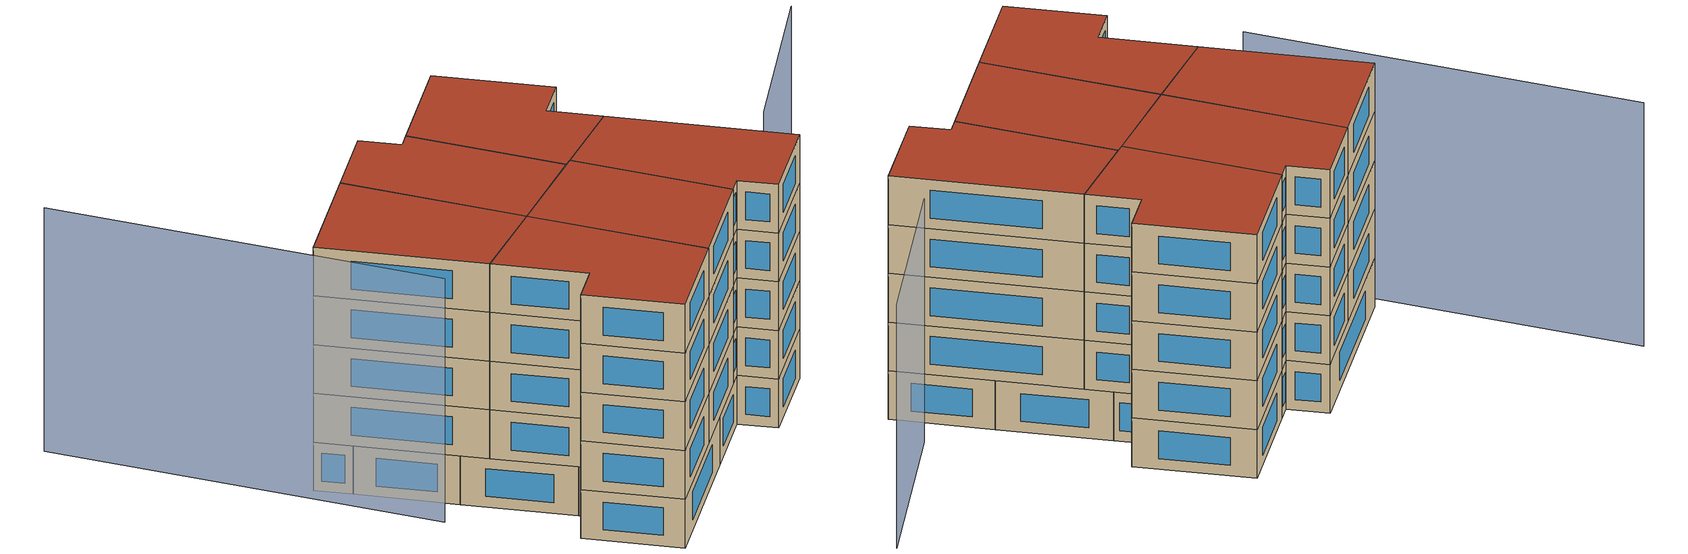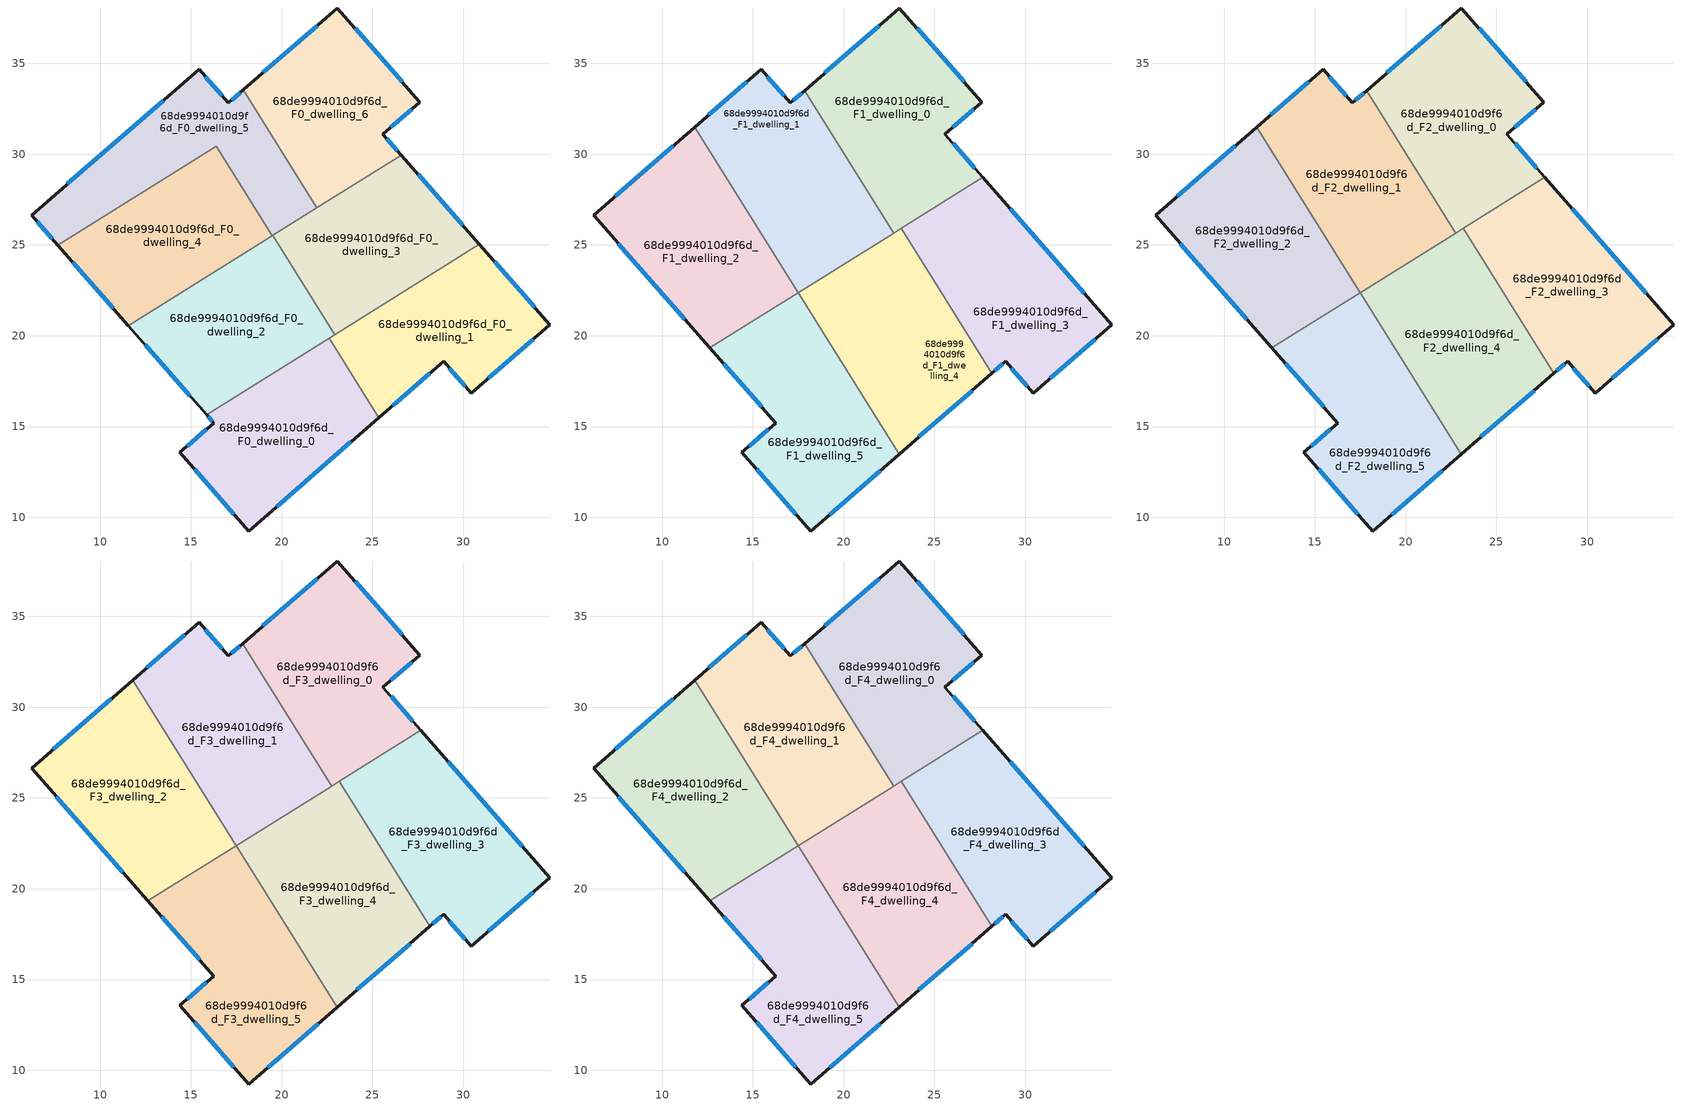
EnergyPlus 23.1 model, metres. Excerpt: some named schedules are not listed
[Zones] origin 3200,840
68de9994010d9f6d_F0_dwelling_0
 floor ground (EU_floor_Construction): 22.62,19.87 25.35,15.49 18.18,9.25 14.39,13.57 16.26,15.2 15.86,15.65 z0
 wall outside (EU_wall_Construction): 15.86,15.65 16.26,15.2 14.39,13.57 18.18,9.25 25.35,15.49 z0:3
 wall to 68de9994010d9f6d_F0_dwelling_1 (EU_wall_Construction): 25.35,15.49 22.62,19.87 z0:3
 wall to 68de9994010d9f6d_F0_dwelling_2 (EU_wall_Construction): 22.62,19.87 15.86,15.65 z0:3
 window (EU_Window_Construction): 15.86,14.85 14.79,13.92 / 15.95,15.55 16.17,15.29 / 19.72,10.59 23.82,14.15 / 15.2,12.65 17.37,10.18 z0.64:2.36
68de9994010d9f6d_F0_dwelling_1
 floor ground (EU_floor_Construction): 30.89,25.04 34.77,20.61 30.45,16.85 28.91,18.59 25.35,15.49 22.62,19.87 z0
 wall outside (EU_wall_Construction): 25.35,15.49 28.91,18.59 30.45,16.85 34.77,20.61 30.89,25.04 z0:3
 wall to 68de9994010d9f6d_F0_dwelling_3 (EU_wall_Construction): 30.89,25.04 22.93,20.07 z0:3
 wall to 68de9994010d9f6d_F0_dwelling_2 (EU_wall_Construction): 22.93,20.06 22.62,19.87 z0:3
 window (EU_Window_Construction): 33.94,21.56 31.72,24.09 / 31.37,17.65 33.85,19.81 / 29.24,18.21 30.12,17.22 / 26.12,16.15 28.15,17.92 z0.64:2.36
68de9994010d9f6d_F0_dwelling_2
 floor ground (EU_floor_Construction): 19.52,25.54 22.93,20.07 15.86,15.65 11.55,20.57 z0
 wall outside (EU_wall_Construction): 11.55,20.57 15.86,15.65 z0:3
 wall to 68de9994010d9f6d_F0_dwelling_3 (EU_wall_Construction): 22.93,20.07 19.52,25.54 z0:3
 wall to 68de9994010d9f6d_F0_dwelling_4 (EU_wall_Construction): 19.48,25.52 11.55,20.57 z0:3
 wall to 68de9994010d9f6d_F0_dwelling_5 (EU_wall_Construction): 19.52,25.54 19.48,25.52 z0:3
 window (EU_Window_Construction): 12.48,19.51 14.94,16.7 z0.64:2.36
 ceiling adiabatic (EU_roof_Construction): 22.93,20.07 19.52,25.54 11.55,20.57 15.86,15.65 z3
68de9994010d9f6d_F0_dwelling_3
 floor ground (EU_floor_Construction): 26.59,29.95 30.89,25.04 22.93,20.07 19.52,25.54 z0
 wall outside (EU_wall_Construction): 30.89,25.04 26.59,29.95 z0:3
 wall to 68de9994010d9f6d_F0_dwelling_6 (EU_wall_Construction): 26.59,29.95 21.93,27.05 z0:3
 wall to 68de9994010d9f6d_F0_dwelling_5 (EU_wall_Construction): 21.93,27.05 19.52,25.54 z0:3
 window (EU_Window_Construction): 29.97,26.09 27.51,28.9 z0.64:2.36
 ceiling adiabatic (EU_roof_Construction): 27.66,28.72 26.59,29.95 19.52,25.54 21.89,27.02 22.75,25.65 z3
68de9994010d9f6d_F0_dwelling_4
 floor ground (EU_floor_Construction): 16.4,30.45 19.48,25.51 11.55,20.57 7.67,25 z0
 wall outside (EU_wall_Construction): 7.67,25 11.55,20.57 z0:3
 wall to 68de9994010d9f6d_F0_dwelling_5 (EU_wall_Construction): 19.48,25.51 16.4,30.45 7.67,25 z0:3
 window (EU_Window_Construction): 8.5,24.05 10.72,21.51 z0.64:2.36
68de9994010d9f6d_F0_dwelling_5
 floor ground (EU_floor_Construction): 17.88,33.54 21.93,27.05 19.48,25.51 16.4,30.45 7.67,25 6.23,26.64 15.45,34.67 17.07,32.83 z0
 wall outside (EU_wall_Construction): 17.88,33.54 17.07,32.83 15.45,34.67 6.23,26.64 7.67,25 z0:3
 wall to 68de9994010d9f6d_F0_dwelling_6 (EU_wall_Construction): 21.93,27.05 17.88,33.54 z0:3
 window (EU_Window_Construction): 6.54,26.29 7.36,25.35 / 13.48,32.95 8.2,28.36 / 16.72,33.22 15.8,34.28 / 17.71,33.39 17.24,32.98 z0.64:2.36
68de9994010d9f6d_F0_dwelling_6
 floor ground (EU_floor_Construction): 23.06,38.05 27.61,32.87 25.58,31.1 26.59,29.95 21.93,27.05 17.88,33.54 z0
 wall outside (EU_wall_Construction): 26.59,29.95 25.58,31.1 27.61,32.87 23.06,38.05 17.88,33.54 z0:3
 window (EU_Window_Construction): 21.95,37.08 18.99,34.5 / 26.64,33.98 24.04,36.94 / 26.01,31.48 27.18,32.49 / 26.37,30.2 25.79,30.85 z0.64:2.36
68de9994010d9f6d_F1_dwelling_0
 floor to 68de9994010d9f6d_F0_dwelling_6 (EU_floor_Construction): 23.06,38.05 27.61,32.87 25.58,31.1 26.59,29.95 21.93,27.05 17.88,33.54 z3
 floor to 68de9994010d9f6d_F0_dwelling_5 (EU_floor_Construction): 17.88,33.54 21.93,27.05 21.89,27.02 17.84,33.5 z3
 floor adiabatic (EU_floor_Construction): 26.59,29.95 27.66,28.72 22.75,25.65 21.89,27.02 z3
 wall outside (EU_wall_Construction): 27.66,28.72 25.58,31.1 27.61,32.87 23.06,38.05 17.84,33.5 z3:6
 wall to 68de9994010d9f6d_F1_dwelling_1 (EU_wall_Construction): 17.84,33.5 22.75,25.65 z3:6
 wall to 68de9994010d9f6d_F1_dwelling_3 (EU_wall_Construction): 23.18,25.92 27.66,28.72 z3:6
 wall to 68de9994010d9f6d_F1_dwelling_4 (EU_wall_Construction): 22.75,25.65 23.18,25.92 z3:6
 window (EU_Window_Construction): 27.22,29.23 26.02,30.59 / 21.95,37.08 18.96,34.48 / 26.64,33.98 24.04,36.94 / 26.01,31.48 27.18,32.49 z3.64:5.36
68de9994010d9f6d_F1_dwelling_1
 floor to 68de9994010d9f6d_F0_dwelling_5 (EU_floor_Construction): 17.84,33.5 21.89,27.02 19.48,25.51 16.4,30.45 13.55,28.67 11.8,31.49 15.45,34.67 17.07,32.83 z3
 floor to 68de9994010d9f6d_F0_dwelling_4 (EU_floor_Construction): 16.4,30.45 19.48,25.51 16.64,23.74 13.55,28.67 z3
 floor adiabatic (EU_floor_Construction): 19.52,25.54 20.37,24.17 17.49,22.37 16.64,23.74 z3
 floor to 68de9994010d9f6d_F0_dwelling_3 (EU_floor_Construction): 21.89,27.02 22.75,25.65 20.37,24.17 19.52,25.54 z3
 wall outside (EU_wall_Construction): 17.84,33.5 17.07,32.83 15.45,34.67 11.8,31.49 z3:6
 wall to 68de9994010d9f6d_F1_dwelling_2 (EU_wall_Construction): 11.8,31.49 17.49,22.37 z3:6
 wall to 68de9994010d9f6d_F1_dwelling_4 (EU_wall_Construction): 17.5,22.37 22.75,25.65 z3:6
 window (EU_Window_Construction): 14.67,33.99 12.58,32.17 / 16.72,33.22 15.8,34.28 / 17.68,33.36 17.24,32.97 z3.64:5.36
68de9994010d9f6d_F1_dwelling_2
 floor to 68de9994010d9f6d_F0_dwelling_4 (EU_floor_Construction): 13.55,28.67 16.64,23.74 11.55,20.57 7.67,25 z3
 floor to 68de9994010d9f6d_F0_dwelling_5 (EU_floor_Construction): 11.8,31.49 13.55,28.67 7.67,25 6.23,26.64 z3
 floor adiabatic (EU_floor_Construction): 16.64,23.74 17.49,22.37 12.63,19.34 11.55,20.57 z3
 wall outside (EU_wall_Construction): 11.8,31.49 6.23,26.64 12.63,19.34 z3:6
 wall to 68de9994010d9f6d_F1_dwelling_5 (EU_wall_Construction): 12.63,19.34 17.49,22.37 z3:6
 window (EU_Window_Construction): 7.6,25.08 11.26,20.9 / 10.6,30.45 7.42,27.68 z3.64:5.36
68de9994010d9f6d_F1_dwelling_3
 floor to 68de9994010d9f6d_F0_dwelling_1 (EU_floor_Construction): 30.89,25.04 34.77,20.61 30.45,16.85 28.91,18.59 28.17,17.94 25.74,21.82 z3
 floor to 68de9994010d9f6d_F0_dwelling_3 (EU_floor_Construction): 27.66,28.72 30.89,25.04 25.74,21.82 23.18,25.92 z3
 wall outside (EU_wall_Construction): 28.17,17.94 28.91,18.59 30.45,16.85 34.77,20.61 27.66,28.72 z3:6
 wall to 68de9994010d9f6d_F1_dwelling_4 (EU_wall_Construction): 23.18,25.92 28.17,17.94 z3:6
 window (EU_Window_Construction): 33.25,22.35 29.18,26.98 / 31.37,17.65 33.85,19.81 / 29.24,18.21 30.12,17.22 / 28.33,18.08 28.75,18.45 z3.64:5.36
68de9994010d9f6d_F1_dwelling_4
 floor to 68de9994010d9f6d_F0_dwelling_1 (EU_floor_Construction): 25.74,21.82 28.17,17.94 25.35,15.49 22.62,19.87 z3
 floor to 68de9994010d9f6d_F0_dwelling_0 (EU_floor_Construction): 22.62,19.87 25.35,15.49 23.05,13.48 20.06,18.27 z3
 floor adiabatic (EU_floor_Construction): 20.37,24.17 22.93,20.07 20.06,18.27 17.5,22.37 z3
 floor to 68de9994010d9f6d_F0_dwelling_3 (EU_floor_Construction): 23.18,25.92 25.74,21.82 22.93,20.07 20.37,24.17 z3
 wall outside (EU_wall_Construction): 23.05,13.48 28.17,17.94 z3:6
 wall to 68de9994010d9f6d_F1_dwelling_5 (EU_wall_Construction): 17.5,22.37 23.05,13.48 z3:6
 window (EU_Window_Construction): 24.14,14.44 27.07,16.98 z3.64:5.36
68de9994010d9f6d_F1_dwelling_5
 floor to 68de9994010d9f6d_F0_dwelling_0 (EU_floor_Construction): 20.06,18.27 23.05,13.48 18.18,9.25 14.39,13.57 16.26,15.2 15.86,15.65 z3
 floor adiabatic (EU_floor_Construction): 17.5,22.37 20.06,18.27 15.86,15.65 12.63,19.34 z3
 wall outside (EU_wall_Construction): 12.63,19.34 16.26,15.2 14.39,13.57 18.18,9.25 23.05,13.48 z3:6
 window (EU_Window_Construction): 13.41,18.45 15.48,16.08 / 19.22,10.16 22,12.58 / 15.2,12.65 17.37,10.18 / 15.86,14.85 14.79,13.92 z3.64:5.36
68de9994010d9f6d_F2_dwelling_0
 floor to 68de9994010d9f6d_F1_dwelling_0 (EU_floor_Construction): 23.06,38.05 27.61,32.87 25.58,31.1 27.66,28.72 22.75,25.65 17.84,33.5 z6
 wall outside (EU_wall_Construction): 27.66,28.72 25.58,31.1 27.61,32.87 23.06,38.05 17.84,33.5 z6:9
 wall to 68de9994010d9f6d_F2_dwelling_1 (EU_wall_Construction): 17.84,33.5 22.75,25.65 z6:9
 wall to 68de9994010d9f6d_F2_dwelling_3 (EU_wall_Construction): 23.18,25.92 27.66,28.72 z6:9
 wall to 68de9994010d9f6d_F2_dwelling_4 (EU_wall_Construction): 22.75,25.65 23.18,25.92 z6:9
 window (EU_Window_Construction): 27.22,29.23 26.02,30.59 / 21.95,37.08 18.96,34.48 / 26.64,33.98 24.04,36.94 / 26.01,31.48 27.18,32.49 z6.64:8.36
68de9994010d9f6d_F2_dwelling_1
 floor to 68de9994010d9f6d_F1_dwelling_1 (EU_floor_Construction): 17.84,33.5 22.75,25.65 17.49,22.37 11.8,31.49 15.45,34.67 17.07,32.83 z6
 wall outside (EU_wall_Construction): 17.84,33.5 17.07,32.83 15.45,34.67 11.8,31.49 z6:9
 wall to 68de9994010d9f6d_F2_dwelling_2 (EU_wall_Construction): 11.8,31.49 17.49,22.37 z6:9
 wall to 68de9994010d9f6d_F2_dwelling_4 (EU_wall_Construction): 17.5,22.37 22.75,25.65 z6:9
 window (EU_Window_Construction): 14.67,33.99 12.58,32.17 / 16.72,33.22 15.8,34.28 / 17.68,33.36 17.24,32.97 z6.64:8.36
68de9994010d9f6d_F2_dwelling_2
 floor to 68de9994010d9f6d_F1_dwelling_2 (EU_floor_Construction): 11.8,31.49 17.49,22.37 12.63,19.34 6.23,26.64 z6
 wall outside (EU_wall_Construction): 11.8,31.49 6.23,26.64 12.63,19.34 z6:9
 wall to 68de9994010d9f6d_F2_dwelling_5 (EU_wall_Construction): 12.63,19.34 17.49,22.37 z6:9
 window (EU_Window_Construction): 7.6,25.08 11.26,20.9 / 10.6,30.45 7.42,27.68 z6.64:8.36
68de9994010d9f6d_F2_dwelling_3
 floor to 68de9994010d9f6d_F1_dwelling_3 (EU_floor_Construction): 27.66,28.72 34.77,20.61 30.45,16.85 28.91,18.59 28.17,17.94 23.18,25.92 z6
 wall outside (EU_wall_Construction): 28.17,17.94 28.91,18.59 30.45,16.85 34.77,20.61 27.66,28.72 z6:9
 wall to 68de9994010d9f6d_F2_dwelling_4 (EU_wall_Construction): 23.18,25.92 28.17,17.94 z6:9
 window (EU_Window_Construction): 33.25,22.35 29.18,26.98 / 31.37,17.65 33.85,19.81 / 29.24,18.21 30.12,17.22 / 28.33,18.08 28.75,18.45 z6.64:8.36
68de9994010d9f6d_F2_dwelling_4
 floor to 68de9994010d9f6d_F1_dwelling_4 (EU_floor_Construction): 23.18,25.92 28.17,17.94 23.05,13.48 17.5,22.37 z6
 wall outside (EU_wall_Construction): 23.05,13.48 28.17,17.94 z6:9
 wall to 68de9994010d9f6d_F2_dwelling_5 (EU_wall_Construction): 17.5,22.37 23.05,13.48 z6:9
 window (EU_Window_Construction): 24.14,14.44 27.07,16.98 z6.64:8.36
68de9994010d9f6d_F2_dwelling_5
 floor to 68de9994010d9f6d_F1_dwelling_5 (EU_floor_Construction): 17.5,22.37 23.05,13.48 18.18,9.25 14.39,13.57 16.26,15.2 12.63,19.34 z6
 wall outside (EU_wall_Construction): 12.63,19.34 16.26,15.2 14.39,13.57 18.18,9.25 23.05,13.48 z6:9
 window (EU_Window_Construction): 13.41,18.45 15.48,16.08 / 19.22,10.16 22,12.58 / 15.2,12.65 17.37,10.18 / 15.86,14.85 14.79,13.92 z6.64:8.36
68de9994010d9f6d_F3_dwelling_0
 floor to 68de9994010d9f6d_F2_dwelling_0 (EU_floor_Construction): 23.06,38.05 27.61,32.87 25.58,31.1 27.66,28.72 22.75,25.65 17.84,33.5 z9
 wall outside (EU_wall_Construction): 27.66,28.72 25.58,31.1 27.61,32.87 23.06,38.05 17.84,33.5 z9:12
 wall to 68de9994010d9f6d_F3_dwelling_1 (EU_wall_Construction): 17.84,33.5 22.75,25.65 z9:12
 wall to 68de9994010d9f6d_F3_dwelling_3 (EU_wall_Construction): 23.18,25.92 27.66,28.72 z9:12
 wall to 68de9994010d9f6d_F3_dwelling_4 (EU_wall_Construction): 22.75,25.65 23.18,25.92 z9:12
 window (EU_Window_Construction): 27.22,29.23 26.02,30.59 / 21.95,37.08 18.96,34.48 / 26.64,33.98 24.04,36.94 / 26.01,31.48 27.18,32.49 z9.64:11.36
68de9994010d9f6d_F3_dwelling_1
 floor to 68de9994010d9f6d_F2_dwelling_1 (EU_floor_Construction): 17.84,33.5 22.75,25.65 17.49,22.37 11.8,31.49 15.45,34.67 17.07,32.83 z9
 wall outside (EU_wall_Construction): 17.84,33.5 17.07,32.83 15.45,34.67 11.8,31.49 z9:12
 wall to 68de9994010d9f6d_F3_dwelling_2 (EU_wall_Construction): 11.8,31.49 17.49,22.37 z9:12
 wall to 68de9994010d9f6d_F3_dwelling_4 (EU_wall_Construction): 17.5,22.37 22.75,25.65 z9:12
 window (EU_Window_Construction): 14.67,33.99 12.58,32.17 / 16.72,33.22 15.8,34.28 / 17.68,33.36 17.24,32.97 z9.64:11.36
68de9994010d9f6d_F3_dwelling_2
 floor to 68de9994010d9f6d_F2_dwelling_2 (EU_floor_Construction): 11.8,31.49 17.49,22.37 12.63,19.34 6.23,26.64 z9
 wall outside (EU_wall_Construction): 11.8,31.49 6.23,26.64 12.63,19.34 z9:12
 wall to 68de9994010d9f6d_F3_dwelling_5 (EU_wall_Construction): 12.63,19.34 17.49,22.37 z9:12
 window (EU_Window_Construction): 7.6,25.08 11.26,20.9 / 10.6,30.45 7.42,27.68 z9.64:11.36
68de9994010d9f6d_F3_dwelling_3
 floor to 68de9994010d9f6d_F2_dwelling_3 (EU_floor_Construction): 27.66,28.72 34.77,20.61 30.45,16.85 28.91,18.59 28.17,17.94 23.18,25.92 z9
 wall outside (EU_wall_Construction): 28.17,17.94 28.91,18.59 30.45,16.85 34.77,20.61 27.66,28.72 z9:12
 wall to 68de9994010d9f6d_F3_dwelling_4 (EU_wall_Construction): 23.18,25.92 28.17,17.94 z9:12
 window (EU_Window_Construction): 33.25,22.35 29.18,26.98 / 31.37,17.65 33.85,19.81 / 29.24,18.21 30.12,17.22 / 28.33,18.08 28.75,18.45 z9.64:11.36
68de9994010d9f6d_F3_dwelling_4
 floor to 68de9994010d9f6d_F2_dwelling_4 (EU_floor_Construction): 23.18,25.92 28.17,17.94 23.05,13.48 17.5,22.37 z9
 wall outside (EU_wall_Construction): 23.05,13.48 28.17,17.94 z9:12
 wall to 68de9994010d9f6d_F3_dwelling_5 (EU_wall_Construction): 17.5,22.37 23.05,13.48 z9:12
 window (EU_Window_Construction): 24.14,14.44 27.07,16.98 z9.64:11.36
68de9994010d9f6d_F3_dwelling_5
 floor to 68de9994010d9f6d_F2_dwelling_5 (EU_floor_Construction): 17.5,22.37 23.05,13.48 18.18,9.25 14.39,13.57 16.26,15.2 12.63,19.34 z9
 wall outside (EU_wall_Construction): 12.63,19.34 16.26,15.2 14.39,13.57 18.18,9.25 23.05,13.48 z9:12
 window (EU_Window_Construction): 13.41,18.45 15.48,16.08 / 19.22,10.16 22,12.58 / 15.2,12.65 17.37,10.18 / 15.86,14.85 14.79,13.92 z9.64:11.36
68de9994010d9f6d_F4_dwelling_0
 floor to 68de9994010d9f6d_F3_dwelling_0 (EU_floor_Construction): 23.06,38.05 27.61,32.87 25.58,31.1 27.66,28.72 22.75,25.65 17.84,33.5 z12
 wall outside (EU_wall_Construction): 27.66,28.72 25.58,31.1 27.61,32.87 23.06,38.05 17.84,33.5 z12:15
 wall to 68de9994010d9f6d_F4_dwelling_1 (EU_wall_Construction): 17.84,33.5 22.75,25.65 z12:15
 wall to 68de9994010d9f6d_F4_dwelling_3 (EU_wall_Construction): 23.18,25.92 27.66,28.72 z12:15
 wall to 68de9994010d9f6d_F4_dwelling_4 (EU_wall_Construction): 22.75,25.65 23.18,25.92 z12:15
 window (EU_Window_Construction): 27.22,29.23 26.02,30.59 / 21.95,37.08 18.96,34.48 / 26.64,33.98 24.04,36.94 / 26.01,31.48 27.18,32.49 z12.64:14.36
 roof outside (EU_roof_Construction): 27.66,28.72 25.58,31.1 27.61,32.87 23.06,38.05 17.84,33.5 22.75,25.65 z15
68de9994010d9f6d_F4_dwelling_1
 floor to 68de9994010d9f6d_F3_dwelling_1 (EU_floor_Construction): 17.84,33.5 22.75,25.65 17.49,22.37 11.8,31.49 15.45,34.67 17.07,32.83 z12
 wall outside (EU_wall_Construction): 17.84,33.5 17.07,32.83 15.45,34.67 11.8,31.49 z12:15
 wall to 68de9994010d9f6d_F4_dwelling_2 (EU_wall_Construction): 11.8,31.49 17.49,22.37 z12:15
 wall to 68de9994010d9f6d_F4_dwelling_4 (EU_wall_Construction): 17.5,22.37 22.75,25.65 z12:15
 window (EU_Window_Construction): 14.67,33.99 12.58,32.17 / 16.72,33.22 15.8,34.28 / 17.68,33.36 17.24,32.97 z12.64:14.36
 roof outside (EU_roof_Construction): 22.75,25.65 17.84,33.5 17.07,32.83 15.45,34.67 11.8,31.49 17.49,22.37 z15
68de9994010d9f6d_F4_dwelling_2
 floor to 68de9994010d9f6d_F3_dwelling_2 (EU_floor_Construction): 11.8,31.49 17.49,22.37 12.63,19.34 6.23,26.64 z12
 wall outside (EU_wall_Construction): 11.8,31.49 6.23,26.64 12.63,19.34 z12:15
 wall to 68de9994010d9f6d_F4_dwelling_5 (EU_wall_Construction): 12.63,19.34 17.49,22.37 z12:15
 window (EU_Window_Construction): 7.6,25.08 11.26,20.9 / 10.6,30.45 7.42,27.68 z12.64:14.36
 roof outside (EU_roof_Construction): 17.49,22.37 11.8,31.49 6.23,26.64 12.63,19.34 z15
68de9994010d9f6d_F4_dwelling_3
 floor to 68de9994010d9f6d_F3_dwelling_3 (EU_floor_Construction): 27.66,28.72 34.77,20.61 30.45,16.85 28.91,18.59 28.17,17.94 23.18,25.92 z12
 wall outside (EU_wall_Construction): 28.17,17.94 28.91,18.59 30.45,16.85 34.77,20.61 27.66,28.72 z12:15
 wall to 68de9994010d9f6d_F4_dwelling_4 (EU_wall_Construction): 23.18,25.92 28.17,17.94 z12:15
 window (EU_Window_Construction): 33.25,22.35 29.18,26.98 / 31.37,17.65 33.85,19.81 / 29.24,18.21 30.12,17.22 / 28.33,18.08 28.75,18.45 z12.64:14.36
 roof outside (EU_roof_Construction): 34.77,20.61 27.66,28.72 23.18,25.92 28.17,17.94 28.91,18.59 30.45,16.85 z15
68de9994010d9f6d_F4_dwelling_4
 floor to 68de9994010d9f6d_F3_dwelling_4 (EU_floor_Construction): 23.18,25.92 28.17,17.94 23.05,13.48 17.5,22.37 z12
 wall outside (EU_wall_Construction): 23.05,13.48 28.17,17.94 z12:15
 wall to 68de9994010d9f6d_F4_dwelling_5 (EU_wall_Construction): 17.5,22.37 23.05,13.48 z12:15
 window (EU_Window_Construction): 24.14,14.44 27.07,16.98 z12.64:14.36
 roof outside (EU_roof_Construction): 28.17,17.94 23.18,25.92 17.5,22.37 23.05,13.48 z15
68de9994010d9f6d_F4_dwelling_5
 floor to 68de9994010d9f6d_F3_dwelling_5 (EU_floor_Construction): 17.5,22.37 23.05,13.48 18.18,9.25 14.39,13.57 16.26,15.2 12.63,19.34 z12
 wall outside (EU_wall_Construction): 12.63,19.34 16.26,15.2 14.39,13.57 18.18,9.25 23.05,13.48 z12:15
 window (EU_Window_Construction): 13.41,18.45 15.48,16.08 / 19.22,10.16 22,12.58 / 15.2,12.65 17.37,10.18 / 15.86,14.85 14.79,13.92 z12.64:14.36
 roof outside (EU_roof_Construction): 23.05,13.48 17.5,22.37 12.63,19.34 16.26,15.2 14.39,13.57 18.18,9.25 z15
shading: -2.54,39.08 9.67,19.52 / 34.8,23.81 43.28,32.32 z0:15
[Building]
EU S2 Campaign: North Axis=0; Terrain=City; Solar Distribution=FullExterior
[Site:Location]
Yerevan-Zvartnots.Intl.AP: Latitude=40.15; Longitude=44.383; Time Zone=4; Elevation=854
[SizingPeriod:WeatherFileDays]
AnnualSizingPeriod: Begin Month=1; Begin Day of Month=1; End Month=12; End Day of Month=31; Day of Week for Start Day=Monday; Use Weather File Daylight Saving Period=No; Use Weather File Rain and Snow Indicators=No
[MATERIAL]
EU_InternalMass_Material: Roughness=MediumRough; Thickness=0.1; Conductivity=1; Density=1800; Specific Heat=900; Thermal Absorptance=0.9; Solar Absorptance=0.7; Visible Absorptance=0.7
[MATERIAL:NOMASS] Roughness=MediumRough; Thermal Absorptance=0.9; Solar Absorptance=0.7; Visible Absorptance=0.7
Name | Thermal Resistance
EU_wall_NoMass | 1.05043
EU_roof_NoMass | 1.45357
EU_floor_NoMass | 0.478065
[WINDOWMATERIAL:SIMPLEGLAZINGSYSTEM]
EU_Window_SimpleGlazing: UFactor=2.5566; Solar Heat Gain Coefficient=0.75; Visible Transmittance=0.75
[CONSTRUCTION]
EU_wall_Construction: EU_wall_NoMass
EU_roof_Construction: EU_roof_NoMass
EU_floor_Construction: EU_floor_NoMass
EU_Window_Construction: EU_Window_SimpleGlazing
EU_InternalMass_Construction: EU_InternalMass_Material
[ZONE] Type=1; Multiplier=1; Ceiling Height=autocalculate; Floor Area=autocalculate; Part of Total Floor Area=Yes
Name | Volume
68de9994010d9f6d_F0_dwelling_0 | 171.411
68de9994010d9f6d_F1_dwelling_0; 68de9994010d9f6d_F2_dwelling_0; 68de9994010d9f6d_F3_dwelling_0; 68de9994010d9f6d_F4_dwelling_0 | 199.986
68de9994010d9f6d_F0_dwelling_1 | 171.42
68de9994010d9f6d_F1_dwelling_1; 68de9994010d9f6d_F2_dwelling_1; 68de9994010d9f6d_F3_dwelling_1; 68de9994010d9f6d_F4_dwelling_1 | 199.992
68de9994010d9f6d_F0_dwelling_2 | 171.433
68de9994010d9f6d_F1_dwelling_2; 68de9994010d9f6d_F2_dwelling_2; 68de9994010d9f6d_F3_dwelling_2; 68de9994010d9f6d_F4_dwelling_2 | 199.983
68de9994010d9f6d_F0_dwelling_3; 68de9994010d9f6d_F0_dwelling_6 | 171.427
68de9994010d9f6d_F1_dwelling_3; 68de9994010d9f6d_F2_dwelling_3; 68de9994010d9f6d_F3_dwelling_3; 68de9994010d9f6d_F4_dwelling_3 | 199.99
68de9994010d9f6d_F0_dwelling_4 | 171.398
68de9994010d9f6d_F1_dwelling_4; 68de9994010d9f6d_F2_dwelling_4; 68de9994010d9f6d_F3_dwelling_4; 68de9994010d9f6d_F4_dwelling_4 | 200.006
68de9994010d9f6d_F0_dwelling_5 | 171.415
68de9994010d9f6d_F1_dwelling_5; 68de9994010d9f6d_F2_dwelling_5; 68de9994010d9f6d_F3_dwelling_5; 68de9994010d9f6d_F4_dwelling_5 | 199.981
[INTERNALMASS] Construction=EU_InternalMass_Construction
Name | Zone or ZoneList | Surface Area
68de9994010d9f6d_F0_dwelling_0_EU_InternalMass | 68de9994010d9f6d_F0_dwelling_0 | 57.1372
68de9994010d9f6d_F0_dwelling_1_EU_InternalMass | 68de9994010d9f6d_F0_dwelling_1 | 57.1397
68de9994010d9f6d_F0_dwelling_2_EU_InternalMass | 68de9994010d9f6d_F0_dwelling_2 | 57.1456
68de9994010d9f6d_F0_dwelling_3_EU_InternalMass | 68de9994010d9f6d_F0_dwelling_3 | 57.1433
68de9994010d9f6d_F0_dwelling_4_EU_InternalMass | 68de9994010d9f6d_F0_dwelling_4 | 57.1343
68de9994010d9f6d_F0_dwelling_5_EU_InternalMass | 68de9994010d9f6d_F0_dwelling_5 | 57.1385
68de9994010d9f6d_F0_dwelling_6_EU_InternalMass | 68de9994010d9f6d_F0_dwelling_6 | 57.1422
68de9994010d9f6d_F1_dwelling_0_EU_InternalMass | 68de9994010d9f6d_F1_dwelling_0 | 66.6621
68de9994010d9f6d_F1_dwelling_1_EU_InternalMass | 68de9994010d9f6d_F1_dwelling_1 | 66.6642
68de9994010d9f6d_F1_dwelling_2_EU_InternalMass | 68de9994010d9f6d_F1_dwelling_2 | 66.6609
68de9994010d9f6d_F1_dwelling_3_EU_InternalMass | 68de9994010d9f6d_F1_dwelling_3 | 66.6637
68de9994010d9f6d_F1_dwelling_4_EU_InternalMass | 68de9994010d9f6d_F1_dwelling_4 | 66.6686
68de9994010d9f6d_F1_dwelling_5_EU_InternalMass | 68de9994010d9f6d_F1_dwelling_5 | 66.6603
68de9994010d9f6d_F2_dwelling_0_EU_InternalMass | 68de9994010d9f6d_F2_dwelling_0 | 66.6621
68de9994010d9f6d_F2_dwelling_1_EU_InternalMass | 68de9994010d9f6d_F2_dwelling_1 | 66.6642
68de9994010d9f6d_F2_dwelling_2_EU_InternalMass | 68de9994010d9f6d_F2_dwelling_2 | 66.6609
68de9994010d9f6d_F2_dwelling_3_EU_InternalMass | 68de9994010d9f6d_F2_dwelling_3 | 66.6637
68de9994010d9f6d_F2_dwelling_4_EU_InternalMass | 68de9994010d9f6d_F2_dwelling_4 | 66.6686
68de9994010d9f6d_F2_dwelling_5_EU_InternalMass | 68de9994010d9f6d_F2_dwelling_5 | 66.6603
68de9994010d9f6d_F3_dwelling_0_EU_InternalMass | 68de9994010d9f6d_F3_dwelling_0 | 66.6621
68de9994010d9f6d_F3_dwelling_1_EU_InternalMass | 68de9994010d9f6d_F3_dwelling_1 | 66.6642
68de9994010d9f6d_F3_dwelling_2_EU_InternalMass | 68de9994010d9f6d_F3_dwelling_2 | 66.6609
68de9994010d9f6d_F3_dwelling_3_EU_InternalMass | 68de9994010d9f6d_F3_dwelling_3 | 66.6637
68de9994010d9f6d_F3_dwelling_4_EU_InternalMass | 68de9994010d9f6d_F3_dwelling_4 | 66.6686
68de9994010d9f6d_F3_dwelling_5_EU_InternalMass | 68de9994010d9f6d_F3_dwelling_5 | 66.6603
68de9994010d9f6d_F4_dwelling_0_EU_InternalMass | 68de9994010d9f6d_F4_dwelling_0 | 66.6621
68de9994010d9f6d_F4_dwelling_1_EU_InternalMass | 68de9994010d9f6d_F4_dwelling_1 | 66.6642
68de9994010d9f6d_F4_dwelling_2_EU_InternalMass | 68de9994010d9f6d_F4_dwelling_2 | 66.6609
68de9994010d9f6d_F4_dwelling_3_EU_InternalMass | 68de9994010d9f6d_F4_dwelling_3 | 66.6637
68de9994010d9f6d_F4_dwelling_4_EU_InternalMass | 68de9994010d9f6d_F4_dwelling_4 | 66.6686
68de9994010d9f6d_F4_dwelling_5_EU_InternalMass | 68de9994010d9f6d_F4_dwelling_5 | 66.6603
[OTHEREQUIPMENT] Fuel Type=Electricity; Design Level Calculation Method=Watts/Area; Power per Zone Floor Area=1; Fraction Latent=0; Fraction Radiant=0; Fraction Lost=0; Carbon Dioxide Generation Rate=0; EndUse Subcategory=EU_Step8_InternalGains
Name | Zone or ZoneList or Space or SpaceList | Schedule
EU_Step8_InternalGain_68de9994010d9f6d_F0_dwelling_0_f000 | 68de9994010d9f6d_F0_dwelling_0 | EU_Step8_GainSchedule_68de9994010d9f6d_F0_dwelling_0_f000
EU_Step8_InternalGain_68de9994010d9f6d_F0_dwelling_1_f000 | 68de9994010d9f6d_F0_dwelling_1 | EU_Step8_GainSchedule_68de9994010d9f6d_F0_dwelling_1_f000
EU_Step8_InternalGain_68de9994010d9f6d_F0_dwelling_2_f000 | 68de9994010d9f6d_F0_dwelling_2 | EU_Step8_GainSchedule_68de9994010d9f6d_F0_dwelling_2_f000
EU_Step8_InternalGain_68de9994010d9f6d_F0_dwelling_3_f000 | 68de9994010d9f6d_F0_dwelling_3 | EU_Step8_GainSchedule_68de9994010d9f6d_F0_dwelling_3_f000
EU_Step8_InternalGain_68de9994010d9f6d_F0_dwelling_4_f000 | 68de9994010d9f6d_F0_dwelling_4 | EU_Step8_GainSchedule_68de9994010d9f6d_F0_dwelling_4_f000
EU_Step8_InternalGain_68de9994010d9f6d_F0_dwelling_5_f000 | 68de9994010d9f6d_F0_dwelling_5 | EU_Step8_GainSchedule_68de9994010d9f6d_F0_dwelling_5_f000
EU_Step8_InternalGain_68de9994010d9f6d_F0_dwelling_6_f000 | 68de9994010d9f6d_F0_dwelling_6 | EU_Step8_GainSchedule_68de9994010d9f6d_F0_dwelling_6_f000
EU_Step8_InternalGain_68de9994010d9f6d_F1_dwelling_0_f000 | 68de9994010d9f6d_F1_dwelling_0 | EU_Step8_GainSchedule_68de9994010d9f6d_F1_dwelling_0_f000
EU_Step8_InternalGain_68de9994010d9f6d_F1_dwelling_1_f000 | 68de9994010d9f6d_F1_dwelling_1 | EU_Step8_GainSchedule_68de9994010d9f6d_F1_dwelling_1_f000
EU_Step8_InternalGain_68de9994010d9f6d_F1_dwelling_2_f000 | 68de9994010d9f6d_F1_dwelling_2 | EU_Step8_GainSchedule_68de9994010d9f6d_F1_dwelling_2_f000
EU_Step8_InternalGain_68de9994010d9f6d_F1_dwelling_3_f000 | 68de9994010d9f6d_F1_dwelling_3 | EU_Step8_GainSchedule_68de9994010d9f6d_F1_dwelling_3_f000
EU_Step8_InternalGain_68de9994010d9f6d_F1_dwelling_4_f000 | 68de9994010d9f6d_F1_dwelling_4 | EU_Step8_GainSchedule_68de9994010d9f6d_F1_dwelling_4_f000
EU_Step8_InternalGain_68de9994010d9f6d_F1_dwelling_5_f000 | 68de9994010d9f6d_F1_dwelling_5 | EU_Step8_GainSchedule_68de9994010d9f6d_F1_dwelling_5_f000
EU_Step8_InternalGain_68de9994010d9f6d_F2_dwelling_0_f000 | 68de9994010d9f6d_F2_dwelling_0 | EU_Step8_GainSchedule_68de9994010d9f6d_F2_dwelling_0_f000
EU_Step8_InternalGain_68de9994010d9f6d_F2_dwelling_1_f000 | 68de9994010d9f6d_F2_dwelling_1 | EU_Step8_GainSchedule_68de9994010d9f6d_F2_dwelling_1_f000
EU_Step8_InternalGain_68de9994010d9f6d_F2_dwelling_2_f000 | 68de9994010d9f6d_F2_dwelling_2 | EU_Step8_GainSchedule_68de9994010d9f6d_F2_dwelling_2_f000
EU_Step8_InternalGain_68de9994010d9f6d_F2_dwelling_3_f000 | 68de9994010d9f6d_F2_dwelling_3 | EU_Step8_GainSchedule_68de9994010d9f6d_F2_dwelling_3_f000
EU_Step8_InternalGain_68de9994010d9f6d_F2_dwelling_4_f000 | 68de9994010d9f6d_F2_dwelling_4 | EU_Step8_GainSchedule_68de9994010d9f6d_F2_dwelling_4_f000
EU_Step8_InternalGain_68de9994010d9f6d_F2_dwelling_5_f000 | 68de9994010d9f6d_F2_dwelling_5 | EU_Step8_GainSchedule_68de9994010d9f6d_F2_dwelling_5_f000
EU_Step8_InternalGain_68de9994010d9f6d_F3_dwelling_0_f000 | 68de9994010d9f6d_F3_dwelling_0 | EU_Step8_GainSchedule_68de9994010d9f6d_F3_dwelling_0_f000
EU_Step8_InternalGain_68de9994010d9f6d_F3_dwelling_1_f000 | 68de9994010d9f6d_F3_dwelling_1 | EU_Step8_GainSchedule_68de9994010d9f6d_F3_dwelling_1_f000
EU_Step8_InternalGain_68de9994010d9f6d_F3_dwelling_2_f000 | 68de9994010d9f6d_F3_dwelling_2 | EU_Step8_GainSchedule_68de9994010d9f6d_F3_dwelling_2_f000
EU_Step8_InternalGain_68de9994010d9f6d_F3_dwelling_3_f000 | 68de9994010d9f6d_F3_dwelling_3 | EU_Step8_GainSchedule_68de9994010d9f6d_F3_dwelling_3_f000
EU_Step8_InternalGain_68de9994010d9f6d_F3_dwelling_4_f000 | 68de9994010d9f6d_F3_dwelling_4 | EU_Step8_GainSchedule_68de9994010d9f6d_F3_dwelling_4_f000
EU_Step8_InternalGain_68de9994010d9f6d_F3_dwelling_5_f000 | 68de9994010d9f6d_F3_dwelling_5 | EU_Step8_GainSchedule_68de9994010d9f6d_F3_dwelling_5_f000
EU_Step8_InternalGain_68de9994010d9f6d_F4_dwelling_0_f000 | 68de9994010d9f6d_F4_dwelling_0 | EU_Step8_GainSchedule_68de9994010d9f6d_F4_dwelling_0_f000
EU_Step8_InternalGain_68de9994010d9f6d_F4_dwelling_1_f000 | 68de9994010d9f6d_F4_dwelling_1 | EU_Step8_GainSchedule_68de9994010d9f6d_F4_dwelling_1_f000
EU_Step8_InternalGain_68de9994010d9f6d_F4_dwelling_2_f000 | 68de9994010d9f6d_F4_dwelling_2 | EU_Step8_GainSchedule_68de9994010d9f6d_F4_dwelling_2_f000
EU_Step8_InternalGain_68de9994010d9f6d_F4_dwelling_3_f000 | 68de9994010d9f6d_F4_dwelling_3 | EU_Step8_GainSchedule_68de9994010d9f6d_F4_dwelling_3_f000
EU_Step8_InternalGain_68de9994010d9f6d_F4_dwelling_4_f000 | 68de9994010d9f6d_F4_dwelling_4 | EU_Step8_GainSchedule_68de9994010d9f6d_F4_dwelling_4_f000
EU_Step8_InternalGain_68de9994010d9f6d_F4_dwelling_5_f000 | 68de9994010d9f6d_F4_dwelling_5 | EU_Step8_GainSchedule_68de9994010d9f6d_F4_dwelling_5_f000
[ZONEVENTILATION:DESIGNFLOWRATE] Schedule=EU_AlwaysOn; Design Flow Rate Calculation Method=AirChanges/Hour; Air Changes per Hour=0.557805; Ventilation Type=Natural; Fan Pressure Rise=0; Fan Total Efficiency=1; Constant Term Coefficient=1; Temperature Term Coefficient=0; Velocity Term Coefficient=0; Velocity Squared Term Coefficient=0; Minimum Indoor Temperature=-100; Maximum Indoor Temperature=100; Delta Temperature=-100; Minimum Outdoor Temperature=-100; Maximum Outdoor Temperature=100; Maximum Wind Speed=40
Name | Zone or ZoneList or Space or SpaceList
EU_ConstantAir_68de9994010d9f6d_F0_dwelling_0 | 68de9994010d9f6d_F0_dwelling_0
EU_ConstantAir_68de9994010d9f6d_F0_dwelling_1 | 68de9994010d9f6d_F0_dwelling_1
EU_ConstantAir_68de9994010d9f6d_F0_dwelling_2 | 68de9994010d9f6d_F0_dwelling_2
EU_ConstantAir_68de9994010d9f6d_F0_dwelling_3 | 68de9994010d9f6d_F0_dwelling_3
EU_ConstantAir_68de9994010d9f6d_F0_dwelling_4 | 68de9994010d9f6d_F0_dwelling_4
EU_ConstantAir_68de9994010d9f6d_F0_dwelling_5 | 68de9994010d9f6d_F0_dwelling_5
EU_ConstantAir_68de9994010d9f6d_F0_dwelling_6 | 68de9994010d9f6d_F0_dwelling_6
EU_ConstantAir_68de9994010d9f6d_F1_dwelling_0 | 68de9994010d9f6d_F1_dwelling_0
EU_ConstantAir_68de9994010d9f6d_F1_dwelling_1 | 68de9994010d9f6d_F1_dwelling_1
EU_ConstantAir_68de9994010d9f6d_F1_dwelling_2 | 68de9994010d9f6d_F1_dwelling_2
EU_ConstantAir_68de9994010d9f6d_F1_dwelling_3 | 68de9994010d9f6d_F1_dwelling_3
EU_ConstantAir_68de9994010d9f6d_F1_dwelling_4 | 68de9994010d9f6d_F1_dwelling_4
EU_ConstantAir_68de9994010d9f6d_F1_dwelling_5 | 68de9994010d9f6d_F1_dwelling_5
EU_ConstantAir_68de9994010d9f6d_F2_dwelling_0 | 68de9994010d9f6d_F2_dwelling_0
EU_ConstantAir_68de9994010d9f6d_F2_dwelling_1 | 68de9994010d9f6d_F2_dwelling_1
EU_ConstantAir_68de9994010d9f6d_F2_dwelling_2 | 68de9994010d9f6d_F2_dwelling_2
EU_ConstantAir_68de9994010d9f6d_F2_dwelling_3 | 68de9994010d9f6d_F2_dwelling_3
EU_ConstantAir_68de9994010d9f6d_F2_dwelling_4 | 68de9994010d9f6d_F2_dwelling_4
EU_ConstantAir_68de9994010d9f6d_F2_dwelling_5 | 68de9994010d9f6d_F2_dwelling_5
EU_ConstantAir_68de9994010d9f6d_F3_dwelling_0 | 68de9994010d9f6d_F3_dwelling_0
EU_ConstantAir_68de9994010d9f6d_F3_dwelling_1 | 68de9994010d9f6d_F3_dwelling_1
EU_ConstantAir_68de9994010d9f6d_F3_dwelling_2 | 68de9994010d9f6d_F3_dwelling_2
EU_ConstantAir_68de9994010d9f6d_F3_dwelling_3 | 68de9994010d9f6d_F3_dwelling_3
EU_ConstantAir_68de9994010d9f6d_F3_dwelling_4 | 68de9994010d9f6d_F3_dwelling_4
EU_ConstantAir_68de9994010d9f6d_F3_dwelling_5 | 68de9994010d9f6d_F3_dwelling_5
EU_ConstantAir_68de9994010d9f6d_F4_dwelling_0 | 68de9994010d9f6d_F4_dwelling_0
EU_ConstantAir_68de9994010d9f6d_F4_dwelling_1 | 68de9994010d9f6d_F4_dwelling_1
EU_ConstantAir_68de9994010d9f6d_F4_dwelling_2 | 68de9994010d9f6d_F4_dwelling_2
EU_ConstantAir_68de9994010d9f6d_F4_dwelling_3 | 68de9994010d9f6d_F4_dwelling_3
EU_ConstantAir_68de9994010d9f6d_F4_dwelling_4 | 68de9994010d9f6d_F4_dwelling_4
EU_ConstantAir_68de9994010d9f6d_F4_dwelling_5 | 68de9994010d9f6d_F4_dwelling_5
[HVACTEMPLATE:THERMOSTAT] Constant Heating Setpoint=20; Constant Cooling Setpoint=50
EU_HeatOnly_68de9994010d9f6d_F0_dwelling_0; EU_HeatOnly_68de9994010d9f6d_F0_dwelling_1; EU_HeatOnly_68de9994010d9f6d_F0_dwelling_2; EU_HeatOnly_68de9994010d9f6d_F0_dwelling_3; EU_HeatOnly_68de9994010d9f6d_F0_dwelling_4; EU_HeatOnly_68de9994010d9f6d_F0_dwelling_5; EU_HeatOnly_68de9994010d9f6d_F0_dwelling_6; EU_HeatOnly_68de9994010d9f6d_F1_dwelling_0; EU_HeatOnly_68de9994010d9f6d_F1_dwelling_1; EU_HeatOnly_68de9994010d9f6d_F1_dwelling_2; EU_HeatOnly_68de9994010d9f6d_F1_dwelling_3; EU_HeatOnly_68de9994010d9f6d_F1_dwelling_4; EU_HeatOnly_68de9994010d9f6d_F1_dwelling_5; EU_HeatOnly_68de9994010d9f6d_F2_dwelling_0; EU_HeatOnly_68de9994010d9f6d_F2_dwelling_1; EU_HeatOnly_68de9994010d9f6d_F2_dwelling_2; EU_HeatOnly_68de9994010d9f6d_F2_dwelling_3; EU_HeatOnly_68de9994010d9f6d_F2_dwelling_4; EU_HeatOnly_68de9994010d9f6d_F2_dwelling_5; EU_HeatOnly_68de9994010d9f6d_F3_dwelling_0; EU_HeatOnly_68de9994010d9f6d_F3_dwelling_1; EU_HeatOnly_68de9994010d9f6d_F3_dwelling_2; EU_HeatOnly_68de9994010d9f6d_F3_dwelling_3; EU_HeatOnly_68de9994010d9f6d_F3_dwelling_4; EU_HeatOnly_68de9994010d9f6d_F3_dwelling_5; EU_HeatOnly_68de9994010d9f6d_F4_dwelling_0; EU_HeatOnly_68de9994010d9f6d_F4_dwelling_1; EU_HeatOnly_68de9994010d9f6d_F4_dwelling_2; EU_HeatOnly_68de9994010d9f6d_F4_dwelling_3; EU_HeatOnly_68de9994010d9f6d_F4_dwelling_4; EU_HeatOnly_68de9994010d9f6d_F4_dwelling_5
[HVACTEMPLATE:ZONE:IDEALLOADSAIRSYSTEM] System Availability Schedule=EU_AlwaysOn; Maximum Heating Supply Air Temperature=50; Minimum Cooling Supply Air Temperature=13; Maximum Heating Supply Air Humidity Ratio=0.0156; Minimum Cooling Supply Air Humidity Ratio=0.0077; Heating Limit=NoLimit; Cooling Limit=NoLimit; Heating Availability Schedule=EU_AlwaysOn; Cooling Availability Schedule=EU_CoolingOff; Dehumidification Control Type=ConstantSensibleHeatRatio; Cooling Sensible Heat Ratio=0.7; Dehumidification Setpoint=60; Humidification Control Type=None; Humidification Setpoint=30; Outdoor Air Method=None; Outdoor Air Flow Rate per Person=0.00944; Outdoor Air Flow Rate per Zone Floor Area=0; Outdoor Air Flow Rate per Zone=0; Demand Controlled Ventilation Type=None; Outdoor Air Economizer Type=NoEconomizer; Heat Recovery Type=None; Sensible Heat Recovery Effectiveness=0.7; Latent Heat Recovery Effectiveness=0.65
Name | Template Thermostat
68de9994010d9f6d_F0_dwelling_0 | EU_HeatOnly_68de9994010d9f6d_F0_dwelling_0
68de9994010d9f6d_F0_dwelling_1 | EU_HeatOnly_68de9994010d9f6d_F0_dwelling_1
68de9994010d9f6d_F0_dwelling_2 | EU_HeatOnly_68de9994010d9f6d_F0_dwelling_2
68de9994010d9f6d_F0_dwelling_3 | EU_HeatOnly_68de9994010d9f6d_F0_dwelling_3
68de9994010d9f6d_F0_dwelling_4 | EU_HeatOnly_68de9994010d9f6d_F0_dwelling_4
68de9994010d9f6d_F0_dwelling_5 | EU_HeatOnly_68de9994010d9f6d_F0_dwelling_5
68de9994010d9f6d_F0_dwelling_6 | EU_HeatOnly_68de9994010d9f6d_F0_dwelling_6
68de9994010d9f6d_F1_dwelling_0 | EU_HeatOnly_68de9994010d9f6d_F1_dwelling_0
68de9994010d9f6d_F1_dwelling_1 | EU_HeatOnly_68de9994010d9f6d_F1_dwelling_1
68de9994010d9f6d_F1_dwelling_2 | EU_HeatOnly_68de9994010d9f6d_F1_dwelling_2
68de9994010d9f6d_F1_dwelling_3 | EU_HeatOnly_68de9994010d9f6d_F1_dwelling_3
68de9994010d9f6d_F1_dwelling_4 | EU_HeatOnly_68de9994010d9f6d_F1_dwelling_4
68de9994010d9f6d_F1_dwelling_5 | EU_HeatOnly_68de9994010d9f6d_F1_dwelling_5
68de9994010d9f6d_F2_dwelling_0 | EU_HeatOnly_68de9994010d9f6d_F2_dwelling_0
68de9994010d9f6d_F2_dwelling_1 | EU_HeatOnly_68de9994010d9f6d_F2_dwelling_1
68de9994010d9f6d_F2_dwelling_2 | EU_HeatOnly_68de9994010d9f6d_F2_dwelling_2
68de9994010d9f6d_F2_dwelling_3 | EU_HeatOnly_68de9994010d9f6d_F2_dwelling_3
68de9994010d9f6d_F2_dwelling_4 | EU_HeatOnly_68de9994010d9f6d_F2_dwelling_4
68de9994010d9f6d_F2_dwelling_5 | EU_HeatOnly_68de9994010d9f6d_F2_dwelling_5
68de9994010d9f6d_F3_dwelling_0 | EU_HeatOnly_68de9994010d9f6d_F3_dwelling_0
68de9994010d9f6d_F3_dwelling_1 | EU_HeatOnly_68de9994010d9f6d_F3_dwelling_1
68de9994010d9f6d_F3_dwelling_2 | EU_HeatOnly_68de9994010d9f6d_F3_dwelling_2
68de9994010d9f6d_F3_dwelling_3 | EU_HeatOnly_68de9994010d9f6d_F3_dwelling_3
68de9994010d9f6d_F3_dwelling_4 | EU_HeatOnly_68de9994010d9f6d_F3_dwelling_4
68de9994010d9f6d_F3_dwelling_5 | EU_HeatOnly_68de9994010d9f6d_F3_dwelling_5
68de9994010d9f6d_F4_dwelling_0 | EU_HeatOnly_68de9994010d9f6d_F4_dwelling_0
68de9994010d9f6d_F4_dwelling_1 | EU_HeatOnly_68de9994010d9f6d_F4_dwelling_1
68de9994010d9f6d_F4_dwelling_2 | EU_HeatOnly_68de9994010d9f6d_F4_dwelling_2
68de9994010d9f6d_F4_dwelling_3 | EU_HeatOnly_68de9994010d9f6d_F4_dwelling_3
68de9994010d9f6d_F4_dwelling_4 | EU_HeatOnly_68de9994010d9f6d_F4_dwelling_4
68de9994010d9f6d_F4_dwelling_5 | EU_HeatOnly_68de9994010d9f6d_F4_dwelling_5
[SIZING:ZONE] Zone Cooling Design Supply Air Temperature Input Method=SupplyAirTemperature; Zone Cooling Design Supply Air Temperature=13; Zone Heating Design Supply Air Temperature Input Method=SupplyAirTemperature; Zone Heating Design Supply Air Temperature=50; Zone Cooling Design Supply Air Humidity Ratio=0.008; Zone Heating Design Supply Air Humidity Ratio=0.008; Cooling Design Air Flow Method=DesignDay; Cooling Design Air Flow Rate=0; Cooling Minimum Air Flow per Zone Floor Area=0.000762; Cooling Minimum Air Flow=0; Cooling Minimum Air Flow Fraction=0.2; Heating Design Air Flow Method=DesignDay; Heating Design Air Flow Rate=0; Heating Maximum Air Flow per Zone Floor Area=0.002032; Heating Maximum Air Flow=0.141576; Heating Maximum Air Flow Fraction=0.3; Account for Dedicated Outdoor Air System=No; Dedicated Outdoor Air System Control Strategy=NeutralSupplyAir; Dedicated Outdoor Air Low Setpoint Temperature for Design=autosize; Dedicated Outdoor Air High Setpoint Temperature for Design=autosize; Zone Load Sizing Method=Sensible Load Only No Latent Load; Zone Latent Cooling Design Supply Air Humidity Ratio Input Method=HumidityRatioDifference; Zone Cooling Design Supply Air Humidity Ratio Difference=0.005; Zone Latent Heating Design Supply Air Humidity Ratio Input Method=HumidityRatioDifference; Zone Humidification Design Supply Air Humidity Ratio Difference=0.005
68de9994010d9f6d_F0_dwelling_0; 68de9994010d9f6d_F0_dwelling_1; 68de9994010d9f6d_F0_dwelling_2; 68de9994010d9f6d_F0_dwelling_3; 68de9994010d9f6d_F0_dwelling_4; 68de9994010d9f6d_F0_dwelling_5; 68de9994010d9f6d_F0_dwelling_6; 68de9994010d9f6d_F1_dwelling_0; 68de9994010d9f6d_F1_dwelling_1; 68de9994010d9f6d_F1_dwelling_2; 68de9994010d9f6d_F1_dwelling_3; 68de9994010d9f6d_F1_dwelling_4; 68de9994010d9f6d_F1_dwelling_5; 68de9994010d9f6d_F2_dwelling_0; 68de9994010d9f6d_F2_dwelling_1; 68de9994010d9f6d_F2_dwelling_2; 68de9994010d9f6d_F2_dwelling_3; 68de9994010d9f6d_F2_dwelling_4; 68de9994010d9f6d_F2_dwelling_5; 68de9994010d9f6d_F3_dwelling_0; 68de9994010d9f6d_F3_dwelling_1; 68de9994010d9f6d_F3_dwelling_2; 68de9994010d9f6d_F3_dwelling_3; 68de9994010d9f6d_F3_dwelling_4; 68de9994010d9f6d_F3_dwelling_5; 68de9994010d9f6d_F4_dwelling_0; 68de9994010d9f6d_F4_dwelling_1; 68de9994010d9f6d_F4_dwelling_2; 68de9994010d9f6d_F4_dwelling_3; 68de9994010d9f6d_F4_dwelling_4; 68de9994010d9f6d_F4_dwelling_5
[SCHEDULE:FILE] Column Number=1; Rows to Skip at Top=0; Number of Hours of Data=8760; Column Separator=Comma; Interpolate to Timestep=No; Minutes per Item=60; Adjust Schedule for Daylight Savings=Yes
Name | File
EU_Step8_GainSchedule_68de9994010d9f6d_F0_dwelling_0_f000 | ../../schedules/68de9994010d9f6d/68de9994010d9f6d_F0_dwelling_0_f000_gain.csv
EU_Step8_GainSchedule_68de9994010d9f6d_F0_dwelling_1_f000 | ../../schedules/68de9994010d9f6d/68de9994010d9f6d_F0_dwelling_1_f000_gain.csv
EU_Step8_GainSchedule_68de9994010d9f6d_F0_dwelling_2_f000 | ../../schedules/68de9994010d9f6d/68de9994010d9f6d_F0_dwelling_2_f000_gain.csv
EU_Step8_GainSchedule_68de9994010d9f6d_F0_dwelling_3_f000 | ../../schedules/68de9994010d9f6d/68de9994010d9f6d_F0_dwelling_3_f000_gain.csv
EU_Step8_GainSchedule_68de9994010d9f6d_F0_dwelling_4_f000 | ../../schedules/68de9994010d9f6d/68de9994010d9f6d_F0_dwelling_4_f000_gain.csv
EU_Step8_GainSchedule_68de9994010d9f6d_F0_dwelling_5_f000 | ../../schedules/68de9994010d9f6d/68de9994010d9f6d_F0_dwelling_5_f000_gain.csv
EU_Step8_GainSchedule_68de9994010d9f6d_F0_dwelling_6_f000 | ../../schedules/68de9994010d9f6d/68de9994010d9f6d_F0_dwelling_6_f000_gain.csv
EU_Step8_GainSchedule_68de9994010d9f6d_F1_dwelling_0_f000 | ../../schedules/68de9994010d9f6d/68de9994010d9f6d_F1_dwelling_0_f000_gain.csv
EU_Step8_GainSchedule_68de9994010d9f6d_F1_dwelling_1_f000 | ../../schedules/68de9994010d9f6d/68de9994010d9f6d_F1_dwelling_1_f000_gain.csv
EU_Step8_GainSchedule_68de9994010d9f6d_F1_dwelling_2_f000 | ../../schedules/68de9994010d9f6d/68de9994010d9f6d_F1_dwelling_2_f000_gain.csv
EU_Step8_GainSchedule_68de9994010d9f6d_F1_dwelling_3_f000 | ../../schedules/68de9994010d9f6d/68de9994010d9f6d_F1_dwelling_3_f000_gain.csv
EU_Step8_GainSchedule_68de9994010d9f6d_F1_dwelling_4_f000 | ../../schedules/68de9994010d9f6d/68de9994010d9f6d_F1_dwelling_4_f000_gain.csv
EU_Step8_GainSchedule_68de9994010d9f6d_F1_dwelling_5_f000 | ../../schedules/68de9994010d9f6d/68de9994010d9f6d_F1_dwelling_5_f000_gain.csv
EU_Step8_GainSchedule_68de9994010d9f6d_F2_dwelling_0_f000 | ../../schedules/68de9994010d9f6d/68de9994010d9f6d_F2_dwelling_0_f000_gain.csv
EU_Step8_GainSchedule_68de9994010d9f6d_F2_dwelling_1_f000 | ../../schedules/68de9994010d9f6d/68de9994010d9f6d_F2_dwelling_1_f000_gain.csv
EU_Step8_GainSchedule_68de9994010d9f6d_F2_dwelling_2_f000 | ../../schedules/68de9994010d9f6d/68de9994010d9f6d_F2_dwelling_2_f000_gain.csv
EU_Step8_GainSchedule_68de9994010d9f6d_F2_dwelling_3_f000 | ../../schedules/68de9994010d9f6d/68de9994010d9f6d_F2_dwelling_3_f000_gain.csv
EU_Step8_GainSchedule_68de9994010d9f6d_F2_dwelling_4_f000 | ../../schedules/68de9994010d9f6d/68de9994010d9f6d_F2_dwelling_4_f000_gain.csv
EU_Step8_GainSchedule_68de9994010d9f6d_F2_dwelling_5_f000 | ../../schedules/68de9994010d9f6d/68de9994010d9f6d_F2_dwelling_5_f000_gain.csv
EU_Step8_GainSchedule_68de9994010d9f6d_F3_dwelling_0_f000 | ../../schedules/68de9994010d9f6d/68de9994010d9f6d_F3_dwelling_0_f000_gain.csv
EU_Step8_GainSchedule_68de9994010d9f6d_F3_dwelling_1_f000 | ../../schedules/68de9994010d9f6d/68de9994010d9f6d_F3_dwelling_1_f000_gain.csv
EU_Step8_GainSchedule_68de9994010d9f6d_F3_dwelling_2_f000 | ../../schedules/68de9994010d9f6d/68de9994010d9f6d_F3_dwelling_2_f000_gain.csv
EU_Step8_GainSchedule_68de9994010d9f6d_F3_dwelling_3_f000 | ../../schedules/68de9994010d9f6d/68de9994010d9f6d_F3_dwelling_3_f000_gain.csv
EU_Step8_GainSchedule_68de9994010d9f6d_F3_dwelling_4_f000 | ../../schedules/68de9994010d9f6d/68de9994010d9f6d_F3_dwelling_4_f000_gain.csv
EU_Step8_GainSchedule_68de9994010d9f6d_F3_dwelling_5_f000 | ../../schedules/68de9994010d9f6d/68de9994010d9f6d_F3_dwelling_5_f000_gain.csv
